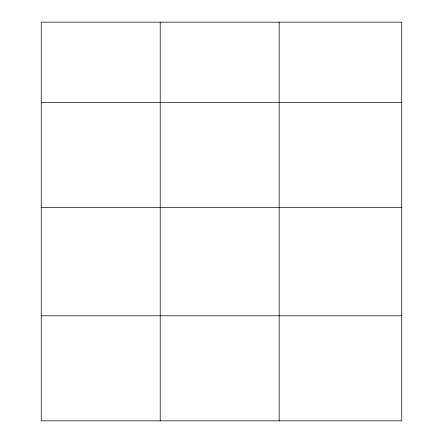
<?xml version="1.0" encoding="UTF-8"?>
<svg xmlns="http://www.w3.org/2000/svg" width="443" height="443" viewBox="0 0 443 443"><rect width="100%" height="100%" fill="white"/><g stroke="black" fill="none" stroke-linecap="round" stroke-linejoin="round"><path stroke-width="0.66" d="M401.757 207.557L401.757 22.15L41.243 22.15L41.243 420.85L401.757 420.85L401.757 207.557L41.243 207.557M41.243 102.499L401.757 102.499M41.243 315.793L401.757 315.793M279.179 22.15L279.179 420.85M160.211 22.15L160.211 420.85"/></g></svg>
